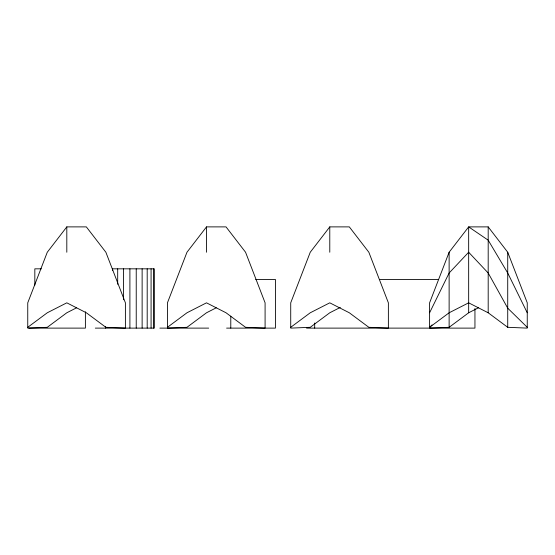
<?xml version="1.0" encoding="UTF-8"?>
<svg xmlns="http://www.w3.org/2000/svg" width="555" height="555" viewBox="0 0 555 555"><rect width="100%" height="100%" fill="white"/><g stroke="black" fill="none" stroke-linecap="round" stroke-linejoin="round"><path stroke-width="0.83" d="M432.04 324.911L429.598 327.304L449.127 312.777L468.663 302.829L488.192 312.777L507.721 327.304L527.25 328.116L527.25 302.829L507.721 252.241L488.192 226.884L468.663 226.884L449.127 252.241L429.598 302.829L429.598 328.116L449.127 327.304L468.663 312.777L478.424 307.803M429.598 312.777L449.127 273.004L468.663 252.241L488.192 273.004L507.721 308.178L527.25 327.304M27.75 327.304L47.279 312.777L66.808 302.829L86.337 312.777L105.873 327.304L125.402 328.116L125.402 302.829L105.873 252.241L86.337 226.884L66.808 226.884L47.279 252.241L27.75 302.829L27.75 328.116L47.279 327.304L66.808 312.777L76.576 307.803M167.437 327.304L186.973 312.777L206.502 302.829L226.031 312.777L245.56 327.304L265.089 328.116L265.089 302.829L245.56 252.241L226.031 226.884L206.502 226.884L186.973 252.241L167.437 302.829L167.437 328.116L186.973 327.304L206.502 312.777L216.263 307.803M290.723 327.304L310.252 312.777L329.781 302.829L349.317 312.777L368.846 327.304L388.375 328.116L388.375 302.829L368.846 252.241L349.317 226.884L329.781 226.884L310.252 252.241L290.723 302.829L290.723 328.116L310.252 327.304L329.781 312.777L340.298 307.421M41.375 268.828L34.826 268.828L34.826 285.152M255.682 279.47L275.426 279.47L275.426 328.116L226.6 328.116M379.655 279.47L438.561 279.47M28.86 328.116L85.394 328.116L85.394 311.792M95.321 328.116L154.352 328.116L154.352 268.828L112.623 268.828L112.623 270.542M159.875 328.116L208.694 328.116M306.575 328.116L474.948 328.116L474.948 308.49M527.25 312.777L507.721 273.004L488.192 240.183L468.663 226.884L468.663 312.777M507.721 252.241L507.721 327.304M488.192 226.884L488.192 312.777M449.127 252.241L449.127 327.304M329.781 226.884L329.781 252.241M314.685 322.996L314.685 328.116M230.783 316.17L230.783 328.116M206.502 226.884L206.502 252.241M153.52 268.828L153.52 328.116M151.078 268.828L151.078 328.116M147.193 268.828L147.193 328.116M142.129 268.828L142.129 328.116M136.232 268.828L136.232 328.116M129.905 268.828L129.905 328.116M123.585 268.828L123.585 299.762M117.688 268.828L117.688 284.292M105.464 326.396L105.464 328.116M66.808 226.884L66.808 252.241"/></g></svg>
